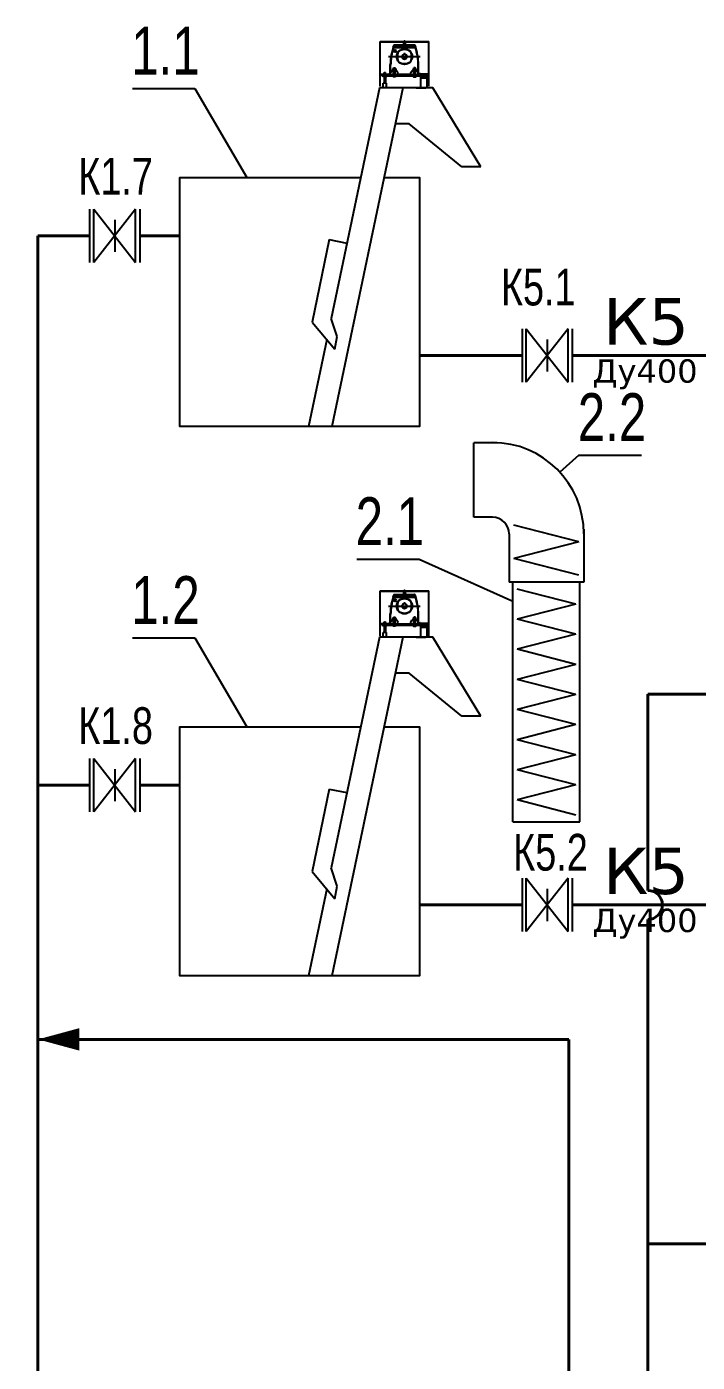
# Model space of a CAD drawing. Extents: x 431547 to 432141, y 118589 to 119430.
# Drawn here: x 431644.8 to 431687.8, y 119228.3 to 119314.1 of the extents above; entities that cross this region are included whole.
import ezdxf

# ---------------------------------------------------------------- set-up
doc = ezdxf.new("R2010")
doc.units = 0
doc.header["$LTSCALE"] = 300
doc.header["$MEASUREMENT"] = 0
doc.layers.add('1', color=7, linetype='CONTINUOUS')
doc.layers.add('Запорная арматура', color=200, linetype='CONTINUOUS', lineweight=20)
for name, color, linetype, lineweight, true_color in [('К1', 7, 'CONTINUOUS', 40, 0xfa3c00), ('К11', 7, 'CONTINUOUS', 40, 0x005000), ('К5', 7, 'CONTINUOUS', 40, 0x8c2800), ('К8', 7, 'CONTINUOUS', 40, 0x008282)]:
    doc.layers.add(name, color=color, linetype=linetype, lineweight=lineweight, true_color=true_color)
doc.styles.add('MONARCH', font='monarch', dxfattribs={"width": 0.77})

msp = doc.modelspace()

# ---------------------------------------------------------------- linework, layer by layer
at = {"layer": '1'}
for p, q in [((431667.453, 119313.181), (431670.588, 119313.181)), ((431667.453, 119310.307), (431667.453, 119313.181)), ((431667.463, 119313.17), (431670.577, 119313.17)), ((431667.463, 119310.307), (431667.463, 119313.17)), ((431668.368, 119312.961), (431669.673, 119312.961)), ((431668.378, 119312.94), (431669.02, 119312.94)), ((431668.943, 119312.961), (431668.945, 119312.998)), ((431668.945, 119312.998), (431668.985, 119313.005)), ((431668.945, 119312.998), (431668.985, 119312.998)), ((431668.984, 119312.964), (431668.985, 119313.005)), ((431668.985, 119313.005), (431668.989, 119313.192)), ((431669.02, 119312.94), (431669.663, 119312.94)), ((431669.052, 119313.192), (431669.056, 119313.005)), ((431669.056, 119313.005), (431669.096, 119312.998)), ((431669.056, 119313.005), (431669.057, 119312.964)), ((431669.056, 119312.998), (431669.096, 119312.998)), ((431669.096, 119312.998), (431669.098, 119312.961)), ((431670.577, 119310.307), (431670.577, 119313.17)), ((431670.588, 119310.307), (431670.588, 119313.181)), ((431668.003, 119312.214), (431670.026, 119312.214)), ((431668.304, 119312.789), (431668.321, 119312.852)), ((431668.304, 119312.789), (431669.736, 119312.789)), ((431668.304, 119312.789), (431669.02, 119312.789)), ((431668.316, 119312.833), (431668.414, 119312.833)), ((431668.317, 119312.833), (431668.317, 119312.858)), ((431668.317, 119312.833), (431668.376, 119312.833)), ((431668.324, 119312.861), (431668.368, 119312.861)), ((431668.332, 119312.833), (431668.332, 119312.858)), ((431668.341, 119312.867), (431669.7, 119312.867)), ((431668.361, 119312.833), (431668.361, 119312.858)), ((431668.376, 119312.833), (431668.376, 119312.858)), ((431668.393, 119312.59), (431668.419, 119312.605)), ((431668.393, 119312.56), (431668.393, 119312.59)), ((431668.393, 119312.56), (431668.419, 119312.544)), ((431668.414, 119312.833), (431668.414, 119312.867)), ((431668.419, 119312.605), (431668.446, 119312.59)), ((431668.419, 119312.544), (431668.446, 119312.56)), ((431668.446, 119312.56), (431668.446, 119312.59)), ((431668.677, 119312.833), (431668.677, 119312.867)), ((431668.677, 119312.833), (431668.883, 119312.833)), ((431668.75, 119312.833), (431668.75, 119312.858)), ((431668.75, 119312.833), (431668.809, 119312.833)), ((431668.758, 119312.861), (431668.802, 119312.861)), ((431668.765, 119312.833), (431668.765, 119312.858)), ((431668.795, 119312.833), (431668.795, 119312.858)), ((431668.809, 119312.833), (431668.809, 119312.858)), ((431668.883, 119312.833), (431668.883, 119312.867)), ((431669.067, 119312.392), (431668.973, 119312.392)), ((431668.973, 119312.392), (431668.973, 119312.364)), ((431669.02, 119312.789), (431669.736, 119312.789)), ((431669.067, 119312.364), (431669.067, 119312.392)), ((431669.127, 119312.833), (431669.127, 119312.867)), ((431669.127, 119312.833), (431669.332, 119312.833)), ((431669.2, 119312.833), (431669.2, 119312.858)), ((431669.2, 119312.833), (431669.259, 119312.833)), ((431669.207, 119312.861), (431669.251, 119312.861)), ((431669.215, 119312.833), (431669.215, 119312.858)), ((431669.244, 119312.833), (431669.244, 119312.858)), ((431669.259, 119312.833), (431669.259, 119312.858)), ((431669.332, 119312.833), (431669.332, 119312.867)), ((431669.626, 119312.833), (431669.626, 119312.867)), ((431669.626, 119312.833), (431669.724, 119312.833)), ((431669.665, 119312.833), (431669.665, 119312.858)), ((431669.665, 119312.833), (431669.724, 119312.833)), ((431669.672, 119312.861), (431669.716, 119312.861)), ((431669.68, 119312.833), (431669.68, 119312.858)), ((431669.709, 119312.833), (431669.709, 119312.858)), ((431669.719, 119312.852), (431669.736, 119312.789)), ((431669.724, 119312.833), (431669.724, 119312.858)), ((431669.736, 119312.789), (431669.736, 119312.789)), ((431667.724, 119311.185), (431667.731, 119311.193)), ((431667.724, 119311.185), (431667.808, 119311.185)), ((431667.724, 119311.138), (431667.724, 119311.185)), ((431667.731, 119311.193), (431667.802, 119311.193)), ((431667.731, 119311.138), (431667.731, 119311.193)), ((431667.802, 119311.193), (431667.808, 119311.185)), ((431667.802, 119311.138), (431667.802, 119311.193)), ((431667.808, 119311.138), (431667.808, 119311.185)), ((431668.106, 119311.266), (431668.111, 119311.266)), ((431668.106, 119311.125), (431668.106, 119311.266)), ((431668.111, 119311.038), (431668.111, 119311.702)), ((431668.132, 119311.038), (431668.132, 119311.665)), ((431668.132, 119311.182), (431668.221, 119311.326)), ((431668.132, 119311.182), (431668.221, 119311.326)), ((431668.132, 119311.182), (431668.132, 119311.182)), ((431668.132, 119311.038), (431668.132, 119311.182)), ((431668.221, 119311.326), (431668.503, 119311.326)), ((431668.269, 119311.326), (431668.269, 119311.345)), ((431668.269, 119311.345), (431668.465, 119311.345)), ((431668.465, 119311.326), (431668.269, 119311.326)), ((431668.277, 119311.419), (431668.299, 119311.43)), ((431668.277, 119311.357), (431668.277, 119311.419)), ((431668.299, 119311.345), (431668.277, 119311.357)), ((431668.435, 119311.43), (431668.299, 119311.43)), ((431668.299, 119311.43), (431668.322, 119311.419)), ((431668.322, 119311.357), (431668.299, 119311.345)), ((431668.435, 119311.345), (431668.299, 119311.345)), ((431668.31, 119311.038), (431668.31, 119311.326)), ((431668.31, 119311.038), (431668.31, 119311.326)), ((431668.315, 119311.469), (431668.325, 119311.489)), ((431668.419, 119311.469), (431668.315, 119311.469)), ((431668.315, 119311.43), (431668.315, 119311.469)), ((431668.322, 119311.419), (431668.345, 119311.43)), ((431668.322, 119311.357), (431668.322, 119311.419)), ((431668.345, 119311.345), (431668.322, 119311.357)), ((431668.325, 119311.489), (431668.325, 119311.43)), ((431668.325, 119311.489), (431668.409, 119311.489)), ((431668.345, 119311.43), (431668.39, 119311.43)), ((431668.39, 119311.345), (431668.345, 119311.345)), ((431668.39, 119311.43), (431668.412, 119311.419)), ((431668.412, 119311.357), (431668.39, 119311.345)), ((431668.409, 119311.43), (431668.409, 119311.489)), ((431668.409, 119311.489), (431668.419, 119311.469)), ((431668.412, 119311.419), (431668.435, 119311.43)), ((431668.412, 119311.357), (431668.412, 119311.419)), ((431668.435, 119311.345), (431668.412, 119311.357)), ((431668.419, 119311.469), (431668.419, 119311.43)), ((431668.425, 119311.038), (431668.425, 119311.326)), ((431668.425, 119311.038), (431668.425, 119311.326)), ((431668.435, 119311.43), (431668.458, 119311.419)), ((431668.458, 119311.357), (431668.435, 119311.345)), ((431668.458, 119311.419), (431668.458, 119311.357)), ((431668.465, 119311.345), (431668.465, 119311.326)), ((431668.519, 119311.317), (431668.602, 119311.182)), ((431668.602, 119311.038), (431668.602, 119311.182)), ((431669.438, 119311.182), (431669.522, 119311.317)), ((431669.438, 119311.038), (431669.438, 119311.182)), ((431669.537, 119311.326), (431669.82, 119311.326)), ((431669.575, 119311.345), (431669.575, 119311.326)), ((431669.771, 119311.345), (431669.575, 119311.345)), ((431669.575, 119311.326), (431669.771, 119311.326)), ((431669.606, 119311.43), (431669.583, 119311.419)), ((431669.583, 119311.419), (431669.583, 119311.357)), ((431669.583, 119311.357), (431669.606, 119311.345)), ((431669.606, 119311.43), (431669.741, 119311.43)), ((431669.628, 119311.419), (431669.606, 119311.43)), ((431669.606, 119311.345), (431669.628, 119311.357)), ((431669.606, 119311.345), (431669.741, 119311.345)), ((431669.616, 119311.038), (431669.616, 119311.326)), ((431669.616, 119311.038), (431669.616, 119311.326)), ((431669.632, 119311.489), (431669.621, 119311.469)), ((431669.621, 119311.469), (431669.621, 119311.43)), ((431669.621, 119311.469), (431669.726, 119311.469)), ((431669.651, 119311.43), (431669.628, 119311.419)), ((431669.628, 119311.357), (431669.628, 119311.419)), ((431669.628, 119311.357), (431669.651, 119311.345)), ((431669.715, 119311.489), (431669.632, 119311.489)), ((431669.632, 119311.43), (431669.632, 119311.489)), ((431669.696, 119311.43), (431669.651, 119311.43)), ((431669.651, 119311.345), (431669.696, 119311.345)), ((431669.719, 119311.419), (431669.696, 119311.43)), ((431669.696, 119311.345), (431669.719, 119311.357)), ((431669.726, 119311.469), (431669.715, 119311.489)), ((431669.715, 119311.489), (431669.715, 119311.43)), ((431669.741, 119311.43), (431669.719, 119311.419)), ((431669.719, 119311.357), (431669.719, 119311.419)), ((431669.719, 119311.357), (431669.741, 119311.345)), ((431669.726, 119311.43), (431669.726, 119311.469)), ((431669.731, 119311.038), (431669.731, 119311.326)), ((431669.731, 119311.038), (431669.731, 119311.326)), ((431669.764, 119311.419), (431669.741, 119311.43)), ((431669.741, 119311.345), (431669.764, 119311.357)), ((431669.764, 119311.357), (431669.764, 119311.419)), ((431669.771, 119311.326), (431669.771, 119311.345)), ((431669.82, 119311.326), (431669.909, 119311.182)), ((431669.82, 119311.326), (431669.909, 119311.182)), ((431669.909, 119311.038), (431669.909, 119311.665)), ((431669.909, 119311.182), (431669.909, 119311.182)), ((431669.909, 119311.038), (431669.909, 119311.182)), ((431669.929, 119311.038), (431669.929, 119311.665)), ((431667.453, 119311.091), (431667.677, 119311.091)), ((431667.557, 119311.038), (431670.483, 119311.038)), ((431667.557, 119311.038), (431667.557, 119310.986)), ((431667.557, 119310.986), (431670.483, 119310.986)), ((431667.636, 119311.054), (431667.897, 119311.054)), ((431667.636, 119311.038), (431667.636, 119311.054)), ((431667.636, 119310.986), (431667.636, 119310.97)), ((431667.636, 119310.97), (431667.897, 119310.97)), ((431667.871, 119310.516), (431667.662, 119310.516)), ((431667.662, 119310.255), (431667.662, 119310.516)), ((431667.662, 119310.255), (431667.662, 119310.516)), ((431667.679, 119311.125), (431667.701, 119311.136)), ((431667.679, 119311.065), (431667.679, 119311.125)), ((431667.701, 119311.054), (431667.679, 119311.065)), ((431667.701, 119310.97), (431667.679, 119310.96)), ((431667.679, 119310.96), (431667.679, 119310.9)), ((431667.679, 119310.9), (431667.701, 119310.889)), ((431667.831, 119311.136), (431667.701, 119311.136)), ((431667.701, 119311.136), (431667.723, 119311.125)), ((431667.723, 119311.065), (431667.701, 119311.054)), ((431667.831, 119311.054), (431667.701, 119311.054)), ((431667.831, 119310.97), (431667.701, 119310.97)), ((431667.723, 119310.96), (431667.701, 119310.97)), ((431667.701, 119310.889), (431667.723, 119310.9)), ((431667.831, 119310.889), (431667.701, 119310.889)), ((431667.723, 119311.125), (431667.745, 119311.136)), ((431667.723, 119311.065), (431667.723, 119311.125)), ((431667.745, 119311.054), (431667.723, 119311.065)), ((431667.745, 119310.97), (431667.723, 119310.96)), ((431667.723, 119310.96), (431667.723, 119310.9)), ((431667.723, 119310.9), (431667.745, 119310.889)), ((431667.724, 119310.885), (431667.724, 119310.516)), ((431667.732, 119310.885), (431667.732, 119310.516)), ((431667.745, 119311.136), (431667.788, 119311.136)), ((431667.788, 119311.054), (431667.745, 119311.054)), ((431667.788, 119310.97), (431667.745, 119310.97)), ((431667.745, 119310.889), (431667.788, 119310.889)), ((431667.788, 119311.136), (431667.81, 119311.125)), ((431667.81, 119311.065), (431667.788, 119311.054)), ((431667.81, 119310.96), (431667.788, 119310.97)), ((431667.788, 119310.889), (431667.81, 119310.9)), ((431667.801, 119310.885), (431667.801, 119310.516)), ((431667.808, 119310.886), (431667.808, 119310.516)), ((431667.81, 119311.125), (431667.831, 119311.136)), ((431667.81, 119311.065), (431667.81, 119311.125)), ((431667.831, 119311.054), (431667.81, 119311.065)), ((431667.831, 119310.97), (431667.81, 119310.96)), ((431667.81, 119310.96), (431667.81, 119310.9)), ((431667.81, 119310.9), (431667.831, 119310.889)), ((431667.831, 119311.136), (431667.853, 119311.125)), ((431667.853, 119311.065), (431667.831, 119311.054)), ((431667.853, 119310.96), (431667.831, 119310.97)), ((431667.831, 119310.889), (431667.853, 119310.9)), ((431667.842, 119310.986), (431667.842, 119311.038)), ((431667.853, 119311.125), (431667.853, 119311.065)), ((431667.853, 119310.9), (431667.853, 119310.96)), ((431667.856, 119311.091), (431668.033, 119311.091)), ((431667.871, 119310.255), (431667.871, 119310.516)), ((431667.871, 119310.255), (431667.871, 119310.516)), ((431667.897, 119311.054), (431667.897, 119311.038)), ((431667.897, 119310.97), (431667.897, 119310.986)), ((431668.08, 119311.176), (431668.033, 119311.091)), ((431668.106, 119311.125), (431668.111, 119311.125)), ((431668.111, 119311.038), (431668.602, 119311.038)), ((431668.602, 119311.038), (431668.111, 119311.038)), ((431668.132, 119311.038), (431668.132, 119311.075)), ((431668.277, 119310.932), (431668.277, 119310.986)), ((431668.277, 119310.986), (431668.458, 119310.986)), ((431668.299, 119310.921), (431668.277, 119310.932)), ((431668.322, 119310.932), (431668.299, 119310.921)), ((431668.435, 119310.921), (431668.299, 119310.921)), ((431668.315, 119310.986), (431668.315, 119311.038)), ((431668.322, 119310.932), (431668.322, 119310.986)), ((431668.345, 119310.921), (431668.322, 119310.932)), ((431668.39, 119310.921), (431668.345, 119310.921)), ((431668.412, 119310.932), (431668.39, 119310.921)), ((431668.412, 119310.932), (431668.412, 119310.986)), ((431668.435, 119310.921), (431668.412, 119310.932)), ((431668.419, 119311.038), (431668.419, 119310.986)), ((431668.458, 119310.932), (431668.435, 119310.921)), ((431668.458, 119310.986), (431668.458, 119310.932)), ((431668.602, 119311.038), (431668.602, 119311.057)), ((431668.621, 119311.075), (431669.42, 119311.075)), ((431669.438, 119311.038), (431669.438, 119311.057)), ((431669.438, 119311.038), (431669.929, 119311.038)), ((431669.909, 119311.038), (431669.438, 119311.038)), ((431669.583, 119310.986), (431669.583, 119310.932)), ((431669.764, 119310.986), (431669.583, 119310.986)), ((431669.583, 119310.932), (431669.606, 119310.921)), ((431669.606, 119310.921), (431669.628, 119310.932)), ((431669.606, 119310.921), (431669.741, 119310.921)), ((431669.621, 119311.038), (431669.621, 119310.986)), ((431669.628, 119310.932), (431669.628, 119310.986)), ((431669.628, 119310.932), (431669.651, 119310.921)), ((431669.651, 119310.921), (431669.696, 119310.921)), ((431669.696, 119310.921), (431669.719, 119310.932)), ((431669.719, 119310.932), (431669.719, 119310.986)), ((431669.719, 119310.932), (431669.741, 119310.921)), ((431669.726, 119310.986), (431669.726, 119311.038)), ((431669.741, 119310.921), (431669.764, 119310.932)), ((431669.764, 119310.932), (431669.764, 119310.986)), ((431669.929, 119311.038), (431669.909, 119311.038)), ((431669.956, 119311.176), (431670.003, 119311.091)), ((431669.987, 119311.038), (431670.405, 119311.038)), ((431670.577, 119311.091), (431670.003, 119311.091)), ((431670.065, 119310.255), (431670.065, 119310.986)), ((431670.483, 119310.829), (431670.065, 119310.829)), ((431670.483, 119310.255), (431670.483, 119311.038)), ((431669.765, 119310.202), (431670.392, 119310.202)), ((431648.797, 119302.416), (431648.797, 119298.991)), ((431649.066, 119298.991), (431649.066, 119302.416)), ((431649.066, 119302.416), (431651.751, 119298.991)), ((431651.751, 119302.416), (431649.066, 119298.991)), ((431651.751, 119298.991), (431651.751, 119302.416)), ((431652.02, 119302.416), (431652.02, 119298.991)), ((431650.409, 119301.731), (431650.409, 119299.676)), ((431650.409, 119301.731), (431650.409, 119299.666)), ((431676.572, 119294.716), (431676.572, 119291.291)), ((431676.841, 119291.291), (431676.841, 119294.716)), ((431676.841, 119294.716), (431679.526, 119291.291)), ((431679.526, 119294.716), (431676.841, 119291.291)), ((431678.183, 119294.031), (431678.183, 119291.976)), ((431678.183, 119294.031), (431678.183, 119291.966)), ((431679.526, 119291.291), (431679.526, 119294.716)), ((431679.795, 119294.716), (431679.795, 119291.291)), ((431667.453, 119277.872), (431670.588, 119277.872)), ((431667.453, 119274.998), (431667.453, 119277.872)), ((431667.463, 119277.861), (431670.577, 119277.861)), ((431667.463, 119274.998), (431667.463, 119277.861)), ((431668.985, 119277.696), (431668.989, 119277.883)), ((431669.052, 119277.883), (431669.056, 119277.696)), ((431670.577, 119274.998), (431670.577, 119277.861)), ((431670.588, 119274.998), (431670.588, 119277.872)), ((431668.003, 119276.905), (431670.026, 119276.905)), ((431668.304, 119277.48), (431668.321, 119277.543)), ((431668.304, 119277.48), (431669.736, 119277.48)), ((431668.304, 119277.48), (431669.02, 119277.48)), ((431668.316, 119277.524), (431668.414, 119277.524)), ((431668.317, 119277.524), (431668.317, 119277.549)), ((431668.317, 119277.524), (431668.376, 119277.524)), ((431668.324, 119277.552), (431668.368, 119277.552)), ((431668.332, 119277.524), (431668.332, 119277.549)), ((431668.341, 119277.558), (431669.7, 119277.558)), ((431668.361, 119277.524), (431668.361, 119277.549)), ((431668.368, 119277.652), (431669.673, 119277.652)), ((431668.376, 119277.524), (431668.376, 119277.549)), ((431668.378, 119277.631), (431669.02, 119277.631)), ((431668.393, 119277.281), (431668.419, 119277.296)), ((431668.393, 119277.25), (431668.393, 119277.281)), ((431668.393, 119277.25), (431668.419, 119277.235)), ((431668.414, 119277.524), (431668.414, 119277.558)), ((431668.419, 119277.296), (431668.446, 119277.281)), ((431668.419, 119277.235), (431668.446, 119277.25)), ((431668.446, 119277.25), (431668.446, 119277.281)), ((431668.677, 119277.524), (431668.677, 119277.558)), ((431668.677, 119277.524), (431668.883, 119277.524)), ((431668.75, 119277.524), (431668.75, 119277.549)), ((431668.75, 119277.524), (431668.809, 119277.524)), ((431668.758, 119277.552), (431668.802, 119277.552)), ((431668.765, 119277.524), (431668.765, 119277.549)), ((431668.795, 119277.524), (431668.795, 119277.549)), ((431668.809, 119277.524), (431668.809, 119277.549)), ((431668.883, 119277.524), (431668.883, 119277.558)), ((431668.943, 119277.652), (431668.945, 119277.689)), ((431668.945, 119277.689), (431668.985, 119277.696)), ((431668.945, 119277.689), (431668.985, 119277.689)), ((431669.067, 119277.083), (431668.973, 119277.083)), ((431668.973, 119277.083), (431668.973, 119277.054)), ((431668.984, 119277.654), (431668.985, 119277.696)), ((431669.02, 119277.631), (431669.663, 119277.631)), ((431669.02, 119277.48), (431669.736, 119277.48)), ((431669.056, 119277.696), (431669.096, 119277.689)), ((431669.056, 119277.696), (431669.057, 119277.654)), ((431669.056, 119277.689), (431669.096, 119277.689)), ((431669.067, 119277.054), (431669.067, 119277.083)), ((431669.096, 119277.689), (431669.098, 119277.652)), ((431669.127, 119277.524), (431669.127, 119277.558)), ((431669.127, 119277.524), (431669.332, 119277.524)), ((431669.2, 119277.524), (431669.2, 119277.549)), ((431669.2, 119277.524), (431669.259, 119277.524)), ((431669.207, 119277.552), (431669.251, 119277.552)), ((431669.215, 119277.524), (431669.215, 119277.549)), ((431669.244, 119277.524), (431669.244, 119277.549)), ((431669.259, 119277.524), (431669.259, 119277.549)), ((431669.332, 119277.524), (431669.332, 119277.558)), ((431669.626, 119277.524), (431669.626, 119277.558)), ((431669.626, 119277.524), (431669.724, 119277.524)), ((431669.665, 119277.524), (431669.665, 119277.549)), ((431669.665, 119277.524), (431669.724, 119277.524)), ((431669.672, 119277.552), (431669.716, 119277.552)), ((431669.68, 119277.524), (431669.68, 119277.549)), ((431669.709, 119277.524), (431669.709, 119277.549)), ((431669.719, 119277.543), (431669.736, 119277.48)), ((431669.724, 119277.524), (431669.724, 119277.549)), ((431669.736, 119277.48), (431669.736, 119277.48)), ((431668.111, 119275.729), (431668.111, 119276.393)), ((431668.132, 119275.729), (431668.132, 119276.356)), ((431668.132, 119275.873), (431668.221, 119276.017)), ((431668.132, 119275.873), (431668.221, 119276.017)), ((431668.221, 119276.017), (431668.503, 119276.017)), ((431668.269, 119276.017), (431668.269, 119276.036)), ((431668.269, 119276.036), (431668.465, 119276.036)), ((431668.465, 119276.017), (431668.269, 119276.017)), ((431668.277, 119276.11), (431668.299, 119276.121)), ((431668.277, 119276.048), (431668.277, 119276.11)), ((431668.299, 119276.036), (431668.277, 119276.048)), ((431668.435, 119276.121), (431668.299, 119276.121)), ((431668.299, 119276.121), (431668.322, 119276.11)), ((431668.322, 119276.048), (431668.299, 119276.036)), ((431668.435, 119276.036), (431668.299, 119276.036)), ((431668.31, 119275.729), (431668.31, 119276.017)), ((431668.31, 119275.729), (431668.31, 119276.017)), ((431668.315, 119276.16), (431668.325, 119276.18)), ((431668.419, 119276.16), (431668.315, 119276.16)), ((431668.315, 119276.121), (431668.315, 119276.16)), ((431668.322, 119276.11), (431668.345, 119276.121)), ((431668.322, 119276.048), (431668.322, 119276.11)), ((431668.345, 119276.036), (431668.322, 119276.048)), ((431668.325, 119276.18), (431668.325, 119276.121)), ((431668.325, 119276.18), (431668.409, 119276.18)), ((431668.345, 119276.121), (431668.39, 119276.121)), ((431668.39, 119276.036), (431668.345, 119276.036)), ((431668.39, 119276.121), (431668.412, 119276.11)), ((431668.412, 119276.048), (431668.39, 119276.036)), ((431668.409, 119276.121), (431668.409, 119276.18)), ((431668.409, 119276.18), (431668.419, 119276.16)), ((431668.412, 119276.11), (431668.435, 119276.121)), ((431668.412, 119276.048), (431668.412, 119276.11)), ((431668.435, 119276.036), (431668.412, 119276.048)), ((431668.419, 119276.16), (431668.419, 119276.121)), ((431668.425, 119275.729), (431668.425, 119276.017)), ((431668.425, 119275.729), (431668.425, 119276.017)), ((431668.435, 119276.121), (431668.458, 119276.11)), ((431668.458, 119276.048), (431668.435, 119276.036)), ((431668.458, 119276.11), (431668.458, 119276.048)), ((431668.465, 119276.036), (431668.465, 119276.017)), ((431668.519, 119276.008), (431668.602, 119275.873)), ((431669.438, 119275.873), (431669.522, 119276.008)), ((431669.537, 119276.017), (431669.82, 119276.017)), ((431669.575, 119276.036), (431669.575, 119276.017)), ((431669.771, 119276.036), (431669.575, 119276.036)), ((431669.575, 119276.017), (431669.771, 119276.017)), ((431669.606, 119276.121), (431669.583, 119276.11)), ((431669.583, 119276.11), (431669.583, 119276.048)), ((431669.583, 119276.048), (431669.606, 119276.036)), ((431669.606, 119276.121), (431669.741, 119276.121)), ((431669.628, 119276.11), (431669.606, 119276.121)), ((431669.606, 119276.036), (431669.628, 119276.048)), ((431669.606, 119276.036), (431669.741, 119276.036)), ((431669.616, 119275.729), (431669.616, 119276.017)), ((431669.616, 119275.729), (431669.616, 119276.017)), ((431669.632, 119276.18), (431669.621, 119276.16)), ((431669.621, 119276.16), (431669.621, 119276.121)), ((431669.621, 119276.16), (431669.726, 119276.16)), ((431669.651, 119276.121), (431669.628, 119276.11)), ((431669.628, 119276.048), (431669.628, 119276.11)), ((431669.628, 119276.048), (431669.651, 119276.036)), ((431669.715, 119276.18), (431669.632, 119276.18)), ((431669.632, 119276.121), (431669.632, 119276.18)), ((431669.696, 119276.121), (431669.651, 119276.121)), ((431669.651, 119276.036), (431669.696, 119276.036)), ((431669.719, 119276.11), (431669.696, 119276.121)), ((431669.696, 119276.036), (431669.719, 119276.048)), ((431669.726, 119276.16), (431669.715, 119276.18)), ((431669.715, 119276.18), (431669.715, 119276.121)), ((431669.741, 119276.121), (431669.719, 119276.11)), ((431669.719, 119276.048), (431669.719, 119276.11)), ((431669.719, 119276.048), (431669.741, 119276.036)), ((431669.726, 119276.121), (431669.726, 119276.16)), ((431669.731, 119275.729), (431669.731, 119276.017)), ((431669.731, 119275.729), (431669.731, 119276.017)), ((431669.764, 119276.11), (431669.741, 119276.121)), ((431669.741, 119276.036), (431669.764, 119276.048)), ((431669.764, 119276.048), (431669.764, 119276.11)), ((431669.771, 119276.017), (431669.771, 119276.036)), ((431669.82, 119276.017), (431669.909, 119275.873)), ((431669.82, 119276.017), (431669.909, 119275.873)), ((431669.909, 119275.729), (431669.909, 119276.356)), ((431669.929, 119275.729), (431669.929, 119276.356)), ((431667.453, 119275.782), (431667.677, 119275.782)), ((431667.557, 119275.729), (431670.483, 119275.729)), ((431667.557, 119275.729), (431667.557, 119275.677)), ((431667.557, 119275.677), (431670.483, 119275.677)), ((431667.636, 119275.745), (431667.897, 119275.745)), ((431667.636, 119275.729), (431667.636, 119275.745)), ((431667.636, 119275.677), (431667.636, 119275.661)), ((431667.636, 119275.661), (431667.897, 119275.661)), ((431667.871, 119275.207), (431667.662, 119275.207)), ((431667.662, 119274.945), (431667.662, 119275.207)), ((431667.662, 119274.945), (431667.662, 119275.207)), ((431667.679, 119275.816), (431667.701, 119275.826)), ((431667.679, 119275.756), (431667.679, 119275.816)), ((431667.701, 119275.745), (431667.679, 119275.756)), ((431667.701, 119275.661), (431667.679, 119275.65)), ((431667.679, 119275.65), (431667.679, 119275.591)), ((431667.679, 119275.591), (431667.701, 119275.58)), ((431667.831, 119275.826), (431667.701, 119275.826)), ((431667.701, 119275.826), (431667.723, 119275.816)), ((431667.723, 119275.756), (431667.701, 119275.745)), ((431667.831, 119275.745), (431667.701, 119275.745)), ((431667.831, 119275.661), (431667.701, 119275.661)), ((431667.723, 119275.65), (431667.701, 119275.661)), ((431667.701, 119275.58), (431667.723, 119275.591)), ((431667.831, 119275.58), (431667.701, 119275.58)), ((431667.723, 119275.816), (431667.745, 119275.826)), ((431667.723, 119275.756), (431667.723, 119275.816)), ((431667.745, 119275.745), (431667.723, 119275.756)), ((431667.745, 119275.661), (431667.723, 119275.65)), ((431667.723, 119275.65), (431667.723, 119275.591)), ((431667.723, 119275.591), (431667.745, 119275.58)), ((431667.724, 119275.876), (431667.731, 119275.884)), ((431667.724, 119275.876), (431667.808, 119275.876)), ((431667.724, 119275.829), (431667.724, 119275.876)), ((431667.724, 119275.576), (431667.724, 119275.207)), ((431667.731, 119275.884), (431667.802, 119275.884)), ((431667.731, 119275.829), (431667.731, 119275.884)), ((431667.732, 119275.576), (431667.732, 119275.207)), ((431667.745, 119275.826), (431667.788, 119275.826)), ((431667.788, 119275.745), (431667.745, 119275.745)), ((431667.788, 119275.661), (431667.745, 119275.661)), ((431667.745, 119275.58), (431667.788, 119275.58)), ((431667.788, 119275.826), (431667.81, 119275.816)), ((431667.81, 119275.756), (431667.788, 119275.745)), ((431667.81, 119275.65), (431667.788, 119275.661)), ((431667.788, 119275.58), (431667.81, 119275.591)), ((431667.801, 119275.576), (431667.801, 119275.207)), ((431667.802, 119275.884), (431667.808, 119275.876)), ((431667.802, 119275.829), (431667.802, 119275.884)), ((431667.808, 119275.829), (431667.808, 119275.876)), ((431667.808, 119275.577), (431667.808, 119275.207)), ((431667.81, 119275.816), (431667.831, 119275.826)), ((431667.81, 119275.756), (431667.81, 119275.816)), ((431667.831, 119275.745), (431667.81, 119275.756)), ((431667.831, 119275.661), (431667.81, 119275.65)), ((431667.81, 119275.65), (431667.81, 119275.591)), ((431667.81, 119275.591), (431667.831, 119275.58)), ((431667.831, 119275.826), (431667.853, 119275.816)), ((431667.853, 119275.756), (431667.831, 119275.745)), ((431667.853, 119275.65), (431667.831, 119275.661)), ((431667.831, 119275.58), (431667.853, 119275.591)), ((431667.842, 119275.677), (431667.842, 119275.729)), ((431667.853, 119275.816), (431667.853, 119275.756)), ((431667.853, 119275.591), (431667.853, 119275.65)), ((431667.856, 119275.782), (431668.033, 119275.782)), ((431667.871, 119274.945), (431667.871, 119275.207)), ((431667.871, 119274.945), (431667.871, 119275.207)), ((431667.897, 119275.745), (431667.897, 119275.729)), ((431667.897, 119275.661), (431667.897, 119275.677)), ((431668.08, 119275.867), (431668.033, 119275.782)), ((431668.106, 119275.957), (431668.111, 119275.957)), ((431668.106, 119275.815), (431668.106, 119275.957)), ((431668.106, 119275.815), (431668.111, 119275.815)), ((431668.111, 119275.729), (431668.602, 119275.729)), ((431668.602, 119275.729), (431668.111, 119275.729)), ((431668.132, 119275.873), (431668.132, 119275.873)), ((431668.132, 119275.729), (431668.132, 119275.873)), ((431668.132, 119275.729), (431668.132, 119275.766)), ((431668.277, 119275.623), (431668.277, 119275.677)), ((431668.277, 119275.677), (431668.458, 119275.677)), ((431668.299, 119275.612), (431668.277, 119275.623)), ((431668.322, 119275.623), (431668.299, 119275.612)), ((431668.435, 119275.612), (431668.299, 119275.612)), ((431668.315, 119275.677), (431668.315, 119275.729)), ((431668.322, 119275.623), (431668.322, 119275.677)), ((431668.345, 119275.612), (431668.322, 119275.623)), ((431668.39, 119275.612), (431668.345, 119275.612)), ((431668.412, 119275.623), (431668.39, 119275.612)), ((431668.412, 119275.623), (431668.412, 119275.677)), ((431668.435, 119275.612), (431668.412, 119275.623)), ((431668.419, 119275.729), (431668.419, 119275.677)), ((431668.458, 119275.623), (431668.435, 119275.612)), ((431668.458, 119275.677), (431668.458, 119275.623)), ((431668.602, 119275.729), (431668.602, 119275.873)), ((431668.602, 119275.729), (431668.602, 119275.748)), ((431668.621, 119275.766), (431669.42, 119275.766)), ((431669.438, 119275.729), (431669.438, 119275.873)), ((431669.438, 119275.729), (431669.438, 119275.748)), ((431669.438, 119275.729), (431669.929, 119275.729)), ((431669.909, 119275.729), (431669.438, 119275.729)), ((431669.583, 119275.677), (431669.583, 119275.623)), ((431669.764, 119275.677), (431669.583, 119275.677)), ((431669.583, 119275.623), (431669.606, 119275.612)), ((431669.606, 119275.612), (431669.628, 119275.623)), ((431669.606, 119275.612), (431669.741, 119275.612)), ((431669.621, 119275.729), (431669.621, 119275.677)), ((431669.628, 119275.623), (431669.628, 119275.677)), ((431669.628, 119275.623), (431669.651, 119275.612)), ((431669.651, 119275.612), (431669.696, 119275.612)), ((431669.696, 119275.612), (431669.719, 119275.623)), ((431669.719, 119275.623), (431669.719, 119275.677)), ((431669.719, 119275.623), (431669.741, 119275.612)), ((431669.726, 119275.677), (431669.726, 119275.729)), ((431669.741, 119275.612), (431669.764, 119275.623)), ((431669.764, 119275.623), (431669.764, 119275.677)), ((431669.909, 119275.873), (431669.909, 119275.873)), ((431669.909, 119275.729), (431669.909, 119275.873)), ((431669.929, 119275.729), (431669.909, 119275.729)), ((431669.956, 119275.867), (431670.003, 119275.782)), ((431669.987, 119275.729), (431670.405, 119275.729)), ((431670.577, 119275.782), (431670.003, 119275.782)), ((431670.065, 119274.945), (431670.065, 119275.677)), ((431670.483, 119275.52), (431670.065, 119275.52)), ((431670.483, 119274.945), (431670.483, 119275.729)), ((431669.765, 119274.893), (431670.392, 119274.893)), ((431648.797, 119267.107), (431648.797, 119263.682)), ((431649.066, 119263.682), (431649.066, 119267.107)), ((431649.066, 119267.107), (431651.751, 119263.682)), ((431651.751, 119267.107), (431649.066, 119263.682)), ((431651.751, 119263.682), (431651.751, 119267.107)), ((431652.02, 119267.107), (431652.02, 119263.682)), ((431650.409, 119266.422), (431650.409, 119264.367)), ((431650.409, 119266.422), (431650.409, 119264.356)), ((431676.572, 119259.407), (431676.572, 119255.982)), ((431676.841, 119255.982), (431676.841, 119259.407)), ((431676.841, 119259.407), (431679.526, 119255.982)), ((431679.526, 119259.407), (431676.841, 119255.982)), ((431679.526, 119255.982), (431679.526, 119259.407)), ((431679.795, 119259.407), (431679.795, 119255.982)), ((431678.183, 119258.722), (431678.183, 119256.667)), ((431678.183, 119258.722), (431678.183, 119256.657))]:
    msp.add_line(p, q, dxfattribs=at)
at = {"layer": '1', "ltscale": 0.4}
for p, q in [((431651.541, 119310.159), (431655.553, 119310.159)), ((431655.553, 119310.159), (431658.901, 119304.439)), ((431667.407, 119310.202), (431664.306, 119295.38)), ((431668.914, 119310.202), (431664.362, 119288.452)), ((431670.849, 119310.202), (431667.407, 119310.202)), ((431673.931, 119305.132), (431670.849, 119310.202)), ((431669.318, 119307.899), (431668.432, 119307.899)), ((431672.704, 119305.132), (431669.318, 119307.899)), ((431673.931, 119305.132), (431672.704, 119305.132)), ((431664.194, 119300.454), (431663.086, 119295.157)), ((431664.194, 119300.454), (431665.318, 119300.219)), ((431663.086, 119295.157), (431664.556, 119293.403)), ((431664.7, 119294.216), (431664.306, 119295.38)), ((431664.025, 119294.037), (431662.856, 119288.452)), ((431664.556, 119293.403), (431664.7, 119294.216)), ((431674.98, 119287.402), (431673.481, 119287.402)), ((431673.481, 119282.611), (431673.481, 119287.402)), ((431680.225, 119286.607), (431679.01, 119285.498)), ((431680.225, 119286.607), (431684.237, 119286.607)), ((431674.678, 119282.611), (431673.481, 119282.611)), ((431680.23, 119281.03), (431676.05, 119282.106)), ((431675.744, 119281.545), (431675.744, 119278.44)), ((431680.535, 119281.847), (431680.535, 119278.44)), ((431680.23, 119281.03), (431676.05, 119279.954)), ((431665.956, 119279.916), (431669.968, 119279.916)), ((431669.968, 119279.916), (431675.984, 119277.214)), ((431680.23, 119278.879), (431676.05, 119279.954)), ((431680.535, 119278.44), (431675.744, 119278.44)), ((431675.984, 119263.045), (431675.984, 119278.44)), ((431680.021, 119277.028), (431676.259, 119277.996)), ((431680.295, 119263.045), (431680.295, 119278.44)), ((431680.021, 119277.028), (431676.259, 119276.06)), ((431680.021, 119275.091), (431676.259, 119276.06)), ((431651.541, 119274.85), (431655.553, 119274.85)), ((431655.553, 119274.85), (431658.901, 119269.13)), ((431667.407, 119274.893), (431664.306, 119260.071)), ((431668.914, 119274.893), (431664.362, 119253.142)), ((431670.849, 119274.893), (431667.407, 119274.893)), ((431673.931, 119269.823), (431670.849, 119274.893)), ((431680.021, 119275.091), (431676.259, 119274.123)), ((431680.021, 119273.155), (431676.259, 119274.123)), ((431669.318, 119272.59), (431668.432, 119272.59)), ((431672.704, 119269.823), (431669.318, 119272.59)), ((431680.021, 119273.155), (431676.259, 119272.187)), ((431680.021, 119271.219), (431676.259, 119272.187)), ((431680.021, 119271.219), (431676.259, 119270.251)), ((431680.021, 119269.282), (431676.259, 119270.251)), ((431673.931, 119269.823), (431672.704, 119269.823)), ((431680.021, 119269.282), (431676.259, 119268.314)), ((431680.021, 119267.346), (431676.259, 119268.314)), ((431680.021, 119267.346), (431676.259, 119266.378)), ((431680.021, 119265.41), (431676.259, 119266.378)), ((431664.194, 119265.145), (431663.086, 119259.848)), ((431664.194, 119265.145), (431665.318, 119264.91)), ((431680.021, 119265.41), (431676.259, 119264.442)), ((431680.021, 119263.473), (431676.259, 119264.442)), ((431675.984, 119263.045), (431680.295, 119263.045)), ((431663.086, 119259.848), (431664.556, 119258.093)), ((431664.7, 119258.906), (431664.306, 119260.071)), ((431664.556, 119258.093), (431664.7, 119258.906)), ((431664.025, 119258.728), (431662.856, 119253.142))]:
    msp.add_line(p, q, dxfattribs=at)
for points in [[(431667.708, 119304.439), (431669.985, 119304.439), (431669.985, 119288.452), (431654.599, 119288.452), (431654.599, 119304.439), (431666.201, 119304.439)], [(431667.708, 119269.13), (431669.985, 119269.13), (431669.985, 119253.142), (431654.599, 119253.142), (431654.599, 119269.13), (431666.201, 119269.13)]]:
    msp.add_lwpolyline(points, dxfattribs=at)
at = {"layer": '1'}
for centre, radius in [((431668.419, 119312.575), 0.0705), ((431669.02, 119312.214), 0.504), ((431669.02, 119312.214), 0.152), ((431668.419, 119277.265), 0.0705), ((431669.02, 119276.905), 0.504), ((431669.02, 119276.905), 0.152)]:
    msp.add_circle(centre, radius, dxfattribs=at)
for centre, radius, start, end in [((431672.305, 119311.579), 4.196, 161.09, 178.32), ((431668.368, 119312.927), 0.034, 90, 161.09), ((431672.325, 119311.559), 4.194, 160.95, 161.83), ((431668.378, 119312.922), 0.0183, 90, 160.95), ((431669.02, 119313.191), 0.0314, 1.31, 178.69), ((431669.663, 119312.922), 0.0183, 19.05, 90), ((431669.673, 119312.927), 0.034, 18.81, 90), ((431665.716, 119311.559), 4.194, 18.17, 19.05), ((431665.705, 119311.576), 4.225, 1.21, 18.81), ((431672.325, 119311.559), 4.194, 162.95, 178.55), ((431668.324, 119312.849), 0.0116, 90, 129.6), ((431668.341, 119312.847), 0.0204, 90, 165.07), ((431668.324, 119312.849), 0.0116, 50.4, 90), ((431668.346, 119312.819), 0.0423, 69.59, 110.41), ((431668.368, 119312.849), 0.0116, 90, 129.6), ((431668.368, 119312.849), 0.0116, 50.4, 90), ((431669.615, 119312.214), 1.048, 162.72, 197.28), ((431669.02, 119312.008), 0.658, 51.82, 128.18), ((431668.758, 119312.849), 0.0116, 90, 129.6), ((431668.758, 119312.849), 0.0116, 50.4, 90), ((431668.78, 119312.819), 0.0423, 69.59, 110.41), ((431668.802, 119312.849), 0.0116, 90, 129.6), ((431668.802, 119312.849), 0.0116, 50.4, 90), ((431669.02, 119312.214), 0.157, 107.46, 72.54), ((431669.02, 119312.214), 0.157, 72.54, 107.46), ((431669.207, 119312.849), 0.0116, 90, 129.6), ((431669.207, 119312.849), 0.0116, 50.4, 90), ((431669.229, 119312.819), 0.0423, 69.59, 110.41), ((431669.251, 119312.849), 0.0116, 90, 129.6), ((431669.251, 119312.849), 0.0116, 50.4, 90), ((431668.426, 119312.214), 1.048, 342.72, 17.28), ((431669.672, 119312.849), 0.0116, 90, 129.6), ((431669.672, 119312.849), 0.0116, 50.4, 90), ((431669.694, 119312.819), 0.0423, 69.59, 110.41), ((431669.7, 119312.847), 0.0204, 14.93, 90), ((431669.716, 119312.849), 0.0116, 90, 129.6), ((431669.716, 119312.849), 0.0116, 50.4, 90), ((431665.716, 119311.559), 4.194, 1.45, 17.05), ((431668.231, 119311.307), 0.0183, 90, 148.28), ((431668.503, 119311.307), 0.0183, 31.72, 90), ((431669.02, 119312.42), 0.658, 231.82, 236.62), ((431669.02, 119312.42), 0.658, 234.73798, 305.26202), ((431669.02, 119312.42), 0.658, 301.84, 308.18), ((431669.537, 119311.307), 0.0183, 90, 148.28), ((431668.621, 119311.057), 0.0183, 90, 180), ((431669.42, 119311.057), 0.0183, 0, 90), ((431669.02, 119277.882), 0.0314, 1.31, 178.69), ((431672.305, 119276.27), 4.196, 161.09, 178.32), ((431672.325, 119276.25), 4.194, 162.95, 178.55), ((431668.324, 119277.54), 0.0116, 90, 129.6), ((431668.341, 119277.538), 0.0204, 90, 165.07), ((431668.324, 119277.54), 0.0116, 50.4, 90), ((431668.346, 119277.509), 0.0423, 69.59, 110.41), ((431668.368, 119277.618), 0.034, 90, 161.09), ((431672.325, 119276.25), 4.194, 160.95, 161.83), ((431668.378, 119277.613), 0.0183, 90, 160.95), ((431668.368, 119277.54), 0.0116, 90, 129.6), ((431668.368, 119277.54), 0.0116, 50.4, 90), ((431669.615, 119276.905), 1.048, 162.72, 197.28), ((431669.02, 119276.699), 0.658, 51.82, 128.18), ((431668.758, 119277.54), 0.0116, 90, 129.6), ((431668.758, 119277.54), 0.0116, 50.4, 90), ((431668.78, 119277.509), 0.0423, 69.59, 110.41), ((431668.802, 119277.54), 0.0116, 90, 129.6), ((431668.802, 119277.54), 0.0116, 50.4, 90), ((431669.02, 119276.905), 0.157, 107.46, 72.54), ((431669.02, 119276.905), 0.157, 72.54, 107.46), ((431669.207, 119277.54), 0.0116, 90, 129.6), ((431669.207, 119277.54), 0.0116, 50.4, 90), ((431669.229, 119277.509), 0.0423, 69.59, 110.41), ((431669.251, 119277.54), 0.0116, 90, 129.6), ((431669.251, 119277.54), 0.0116, 50.4, 90), ((431668.426, 119276.905), 1.048, 342.72, 17.28), ((431669.663, 119277.613), 0.0183, 19.05, 90), ((431669.672, 119277.54), 0.0116, 90, 129.6), ((431669.672, 119277.54), 0.0116, 50.4, 90), ((431669.673, 119277.618), 0.034, 18.81, 90), ((431665.716, 119276.25), 4.194, 18.17, 19.05), ((431669.694, 119277.509), 0.0423, 69.59, 110.41), ((431669.7, 119277.538), 0.0204, 14.93, 90), ((431665.705, 119276.267), 4.225, 1.21, 18.81), ((431669.716, 119277.54), 0.0116, 90, 129.6), ((431669.716, 119277.54), 0.0116, 50.4, 90), ((431665.716, 119276.25), 4.194, 1.45, 17.05), ((431668.231, 119275.998), 0.0183, 90, 148.28), ((431668.503, 119275.998), 0.0183, 31.72, 90), ((431669.02, 119277.11), 0.658, 231.82, 236.62), ((431669.02, 119277.11), 0.658, 234.73798, 305.26202), ((431669.02, 119277.11), 0.658, 301.84, 308.18), ((431669.537, 119275.998), 0.0183, 90, 148.28), ((431668.621, 119275.748), 0.0183, 90, 180), ((431669.42, 119275.748), 0.0183, 0, 90)]:
    msp.add_arc(centre, radius, start, end, dxfattribs=at)
at = {"layer": '1', "ltscale": 0.4}
for radius in [5.865, 1.066]:
    msp.add_arc((431674.678, 119281.545), radius, 0, 90, dxfattribs=at)
at = {"layer": 'К1', "ltscale": 0.4}
for p, q in [((431645.478, 119300.704), (431645.478, 119223.381)), ((431648.797, 119300.704), (431645.478, 119300.704)), ((431654.599, 119300.704), (431652.02, 119300.704)), ((431648.797, 119265.394), (431645.478, 119265.394)), ((431654.599, 119265.394), (431652.02, 119265.394))]:
    msp.add_line(p, q, dxfattribs=at)
at = {"layer": 'К11', "ltscale": 0.4}
for p, q in [((431679.572, 119249.054), (431645.478, 119249.054)), ((431679.572, 119117.611), (431679.572, 119249.054))]:
    msp.add_line(p, q, dxfattribs=at)
at = {"layer": 'К11', "ltscale": 0.3}
msp.add_lwpolyline([(431645.478, 119249.054, 0, 1.445, 0), (431648.136, 119249.054, 0.903, 0.903, 0)], format="xyseb", dxfattribs=at)
at = {"layer": 'К5', "ltscale": 0.4}
for p, q in [((431669.985, 119293.004), (431676.572, 119293.004)), ((431679.795, 119293.004), (431689.024, 119293.004)), ((431669.985, 119257.695), (431676.572, 119257.695)), ((431679.795, 119257.695), (431689.024, 119257.695))]:
    msp.add_line(p, q, dxfattribs=at)
at = {"layer": 'К8', "ltscale": 0.4}
for p, q in [((431696.626, 119271.233), (431684.65, 119271.233)), ((431684.65, 119271.233), (431684.65, 119258.63)), ((431684.65, 119256.759), (431684.65, 119147.43)), ((431696.626, 119235.923), (431684.65, 119235.923))]:
    msp.add_line(p, q, dxfattribs=at)
msp.add_arc((431684.65, 119257.695), 0.935, 270, 90, dxfattribs=at)

# ---------------------------------------------------------------- texts
at = {"layer": '1', "ltscale": 0.4, "char_height": 3.0711, "attachment_point": 1, "style": 'MONARCH'}
for s, insert in [('1.1', (431651.471, 119314.134)), ('2.2', (431680.155, 119290.582)), ('2.1', (431665.886, 119283.892)), ('1.2', (431651.471, 119278.825))]:
    msp.add_mtext_dynamic_manual_height_columns(s, width=7.45168, gutter_width=15.995, heights=[0], dxfattribs=dict(at, insert=insert))
at = {"layer": 'Запорная арматура', "ltscale": 0.4, "char_height": 2.3607, "attachment_point": 1, "style": 'MONARCH'}
for s, insert in [('К1.7', (431648.068, 119305.707)), ('К5.1', (431675.218, 119298.583)), ('К1.8', (431648.068, 119270.398)), ('К5.2', (431676.003, 119262.262))]:
    msp.add_mtext_dynamic_manual_height_columns(s, width=5.72672, gutter_width=885.278, heights=[0], dxfattribs=dict(at, insert=insert))
at = {"layer": 'К5', "ltscale": 15, "width": 6.08754, "attachment_point": 3}
for s, insert, char_height in [('{\\fVerdana|b0|i0|c204|p34;К5}', (431687.292, 119296.693), 2.98578), ('{\\fVerdana|b0|i0|c204|p34;Ду400}', (431687.852, 119292.76), 1.5), ('{\\fVerdana|b0|i0|c204|p34;К5}', (431687.292, 119261.384), 2.98578), ('{\\fVerdana|b0|i0|c204|p34;Ду400}', (431687.852, 119257.451), 1.5)]:
    msp.add_mtext(s, dxfattribs=dict(at, insert=insert, char_height=char_height))

doc.saveas('drawing.dxf')
